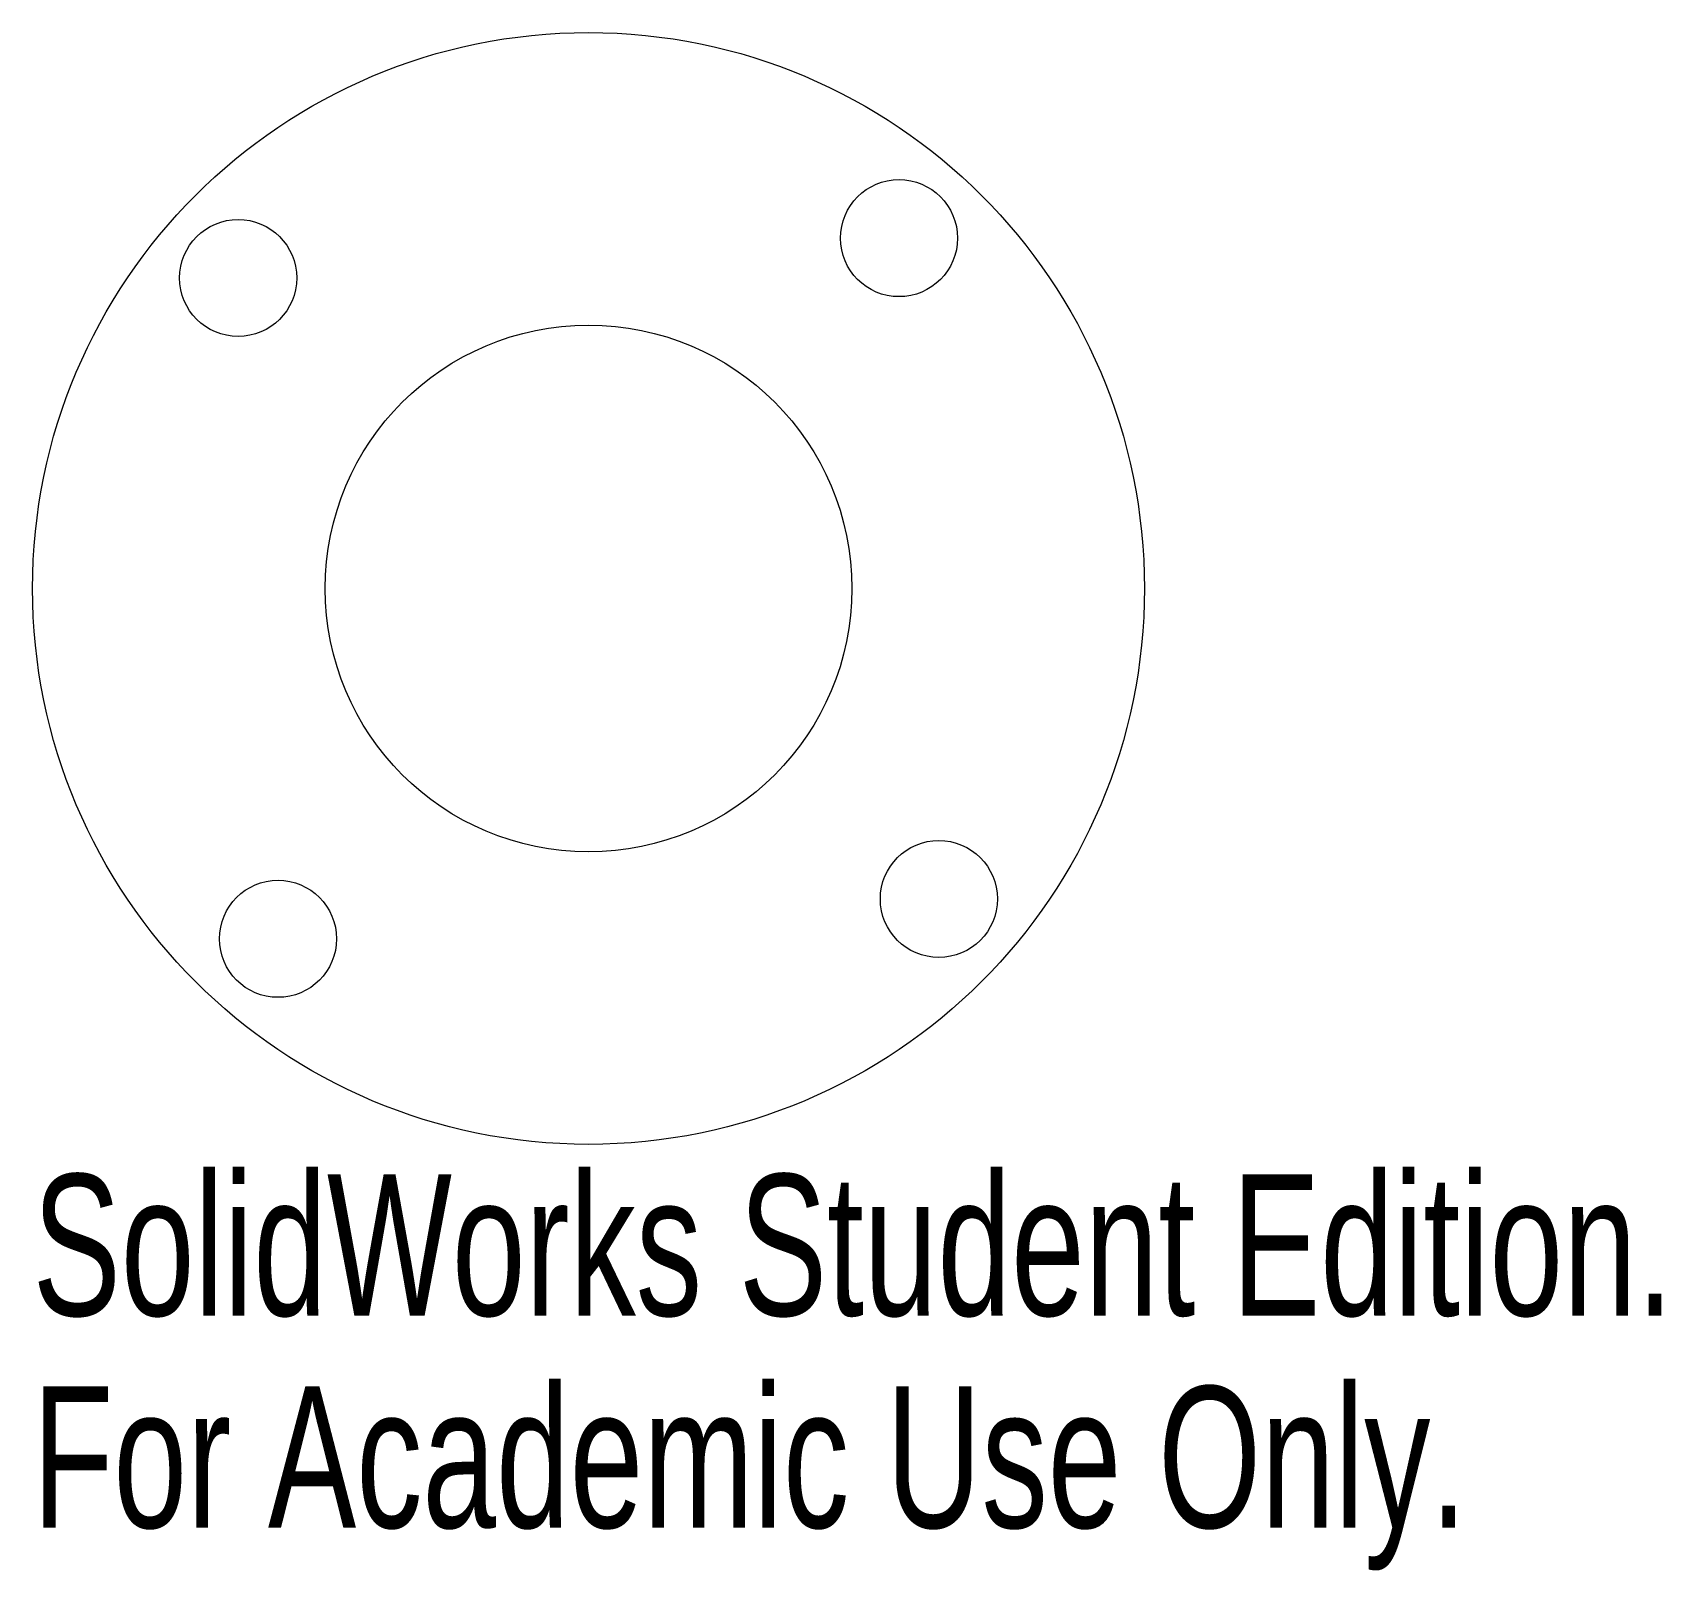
# Model space of a CAD drawing. Header units: millimetres. Extents: x -19 to 36.7, y -33.6 to 19.
import ezdxf

# ---------------------------------------------------------------- set-up
doc = ezdxf.new("R2010")
doc.units = ezdxf.units.MM
doc.styles.add('SLDTEXTSTYLE0', font='TXT', dxfattribs={"width": 0.7})

msp = doc.modelspace()

# ---------------------------------------------------------------- linework, layer by layer
at = {"color": 7, "linetype": 'Continuous', "lineweight": 15}
for centre, radius in [((0, 0), 19), ((10.612, 11.974), 2), ((-11.974, 10.612), 2), ((0, 0), 9), ((11.974, -10.612), 2), ((-10.612, -11.974), 2)]:
    msp.add_circle(centre, radius, dxfattribs=at)

# ---------------------------------------------------------------- texts
at = {"color": 7, "linetype": 'Continuous', "char_height": 4.83362, "attachment_point": 1, "style": 'SLDTEXTSTYLE0'}
for s, insert in [('SolidWorks Student Edition.', (-19, -20.02)), ('For Academic Use Only.', (-19, -27.27))]:
    msp.add_mtext(s, dxfattribs=dict(at, insert=insert))

doc.saveas('drawing.dxf')
